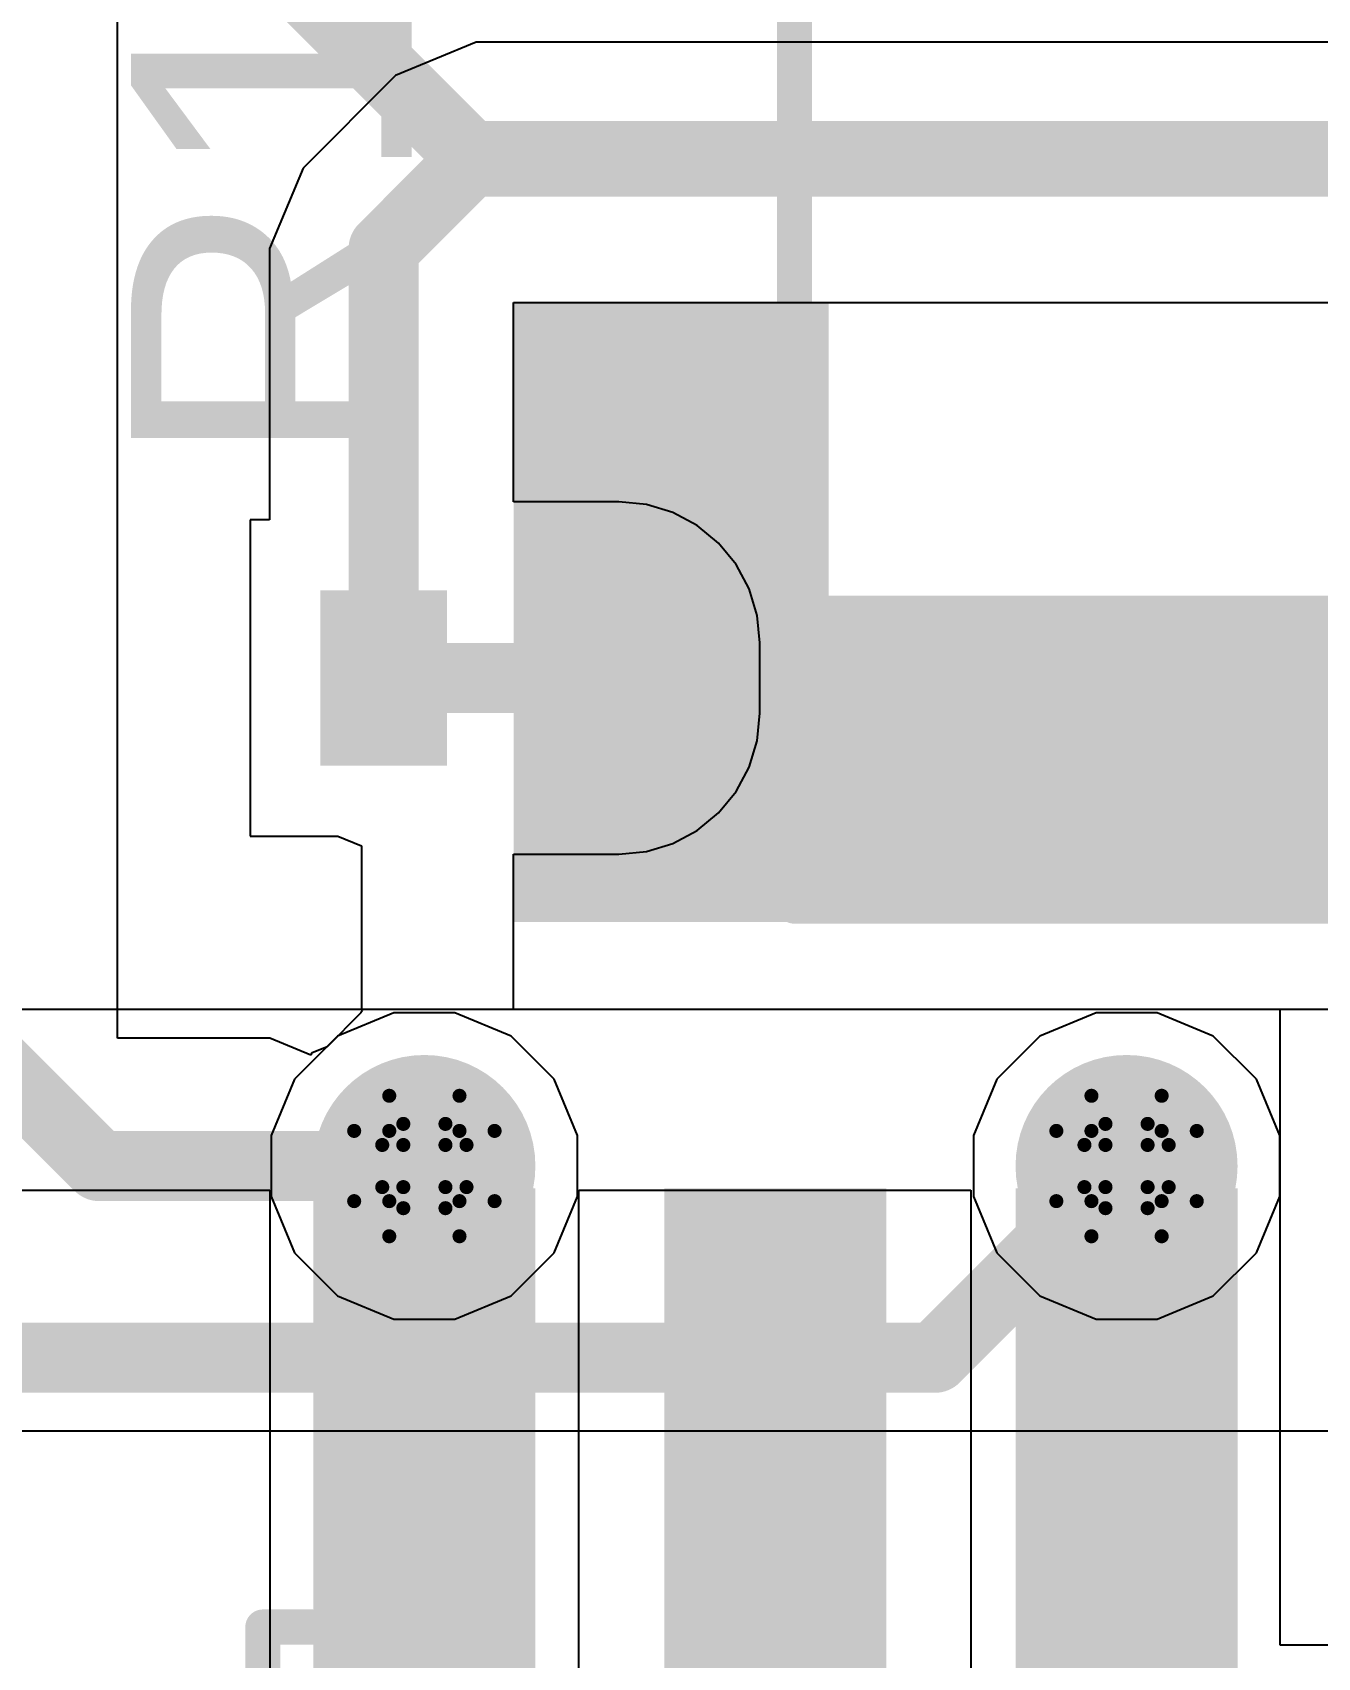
# Model space of a CAD drawing. Header units: inches. Extents: x -4 to 5258, y -4 to 5281.
# Drawn here: x 84.38 to 89.02, y 18.74 to 24.62 of the extents above; entities that cross this region are included whole.
import ezdxf

# ---------------------------------------------------------------- set-up
doc = ezdxf.new("R2010")
doc.units = ezdxf.units.IN
for name, color, linetype in [('Bottom Layer', 5, 'Continuous'), ('Bottom Solder', 6, 'Continuous'), ('Drill Drawing', 1, 'Continuous'), ('Layer 1', 16, 'Continuous'), ('Layer 2', 76, 'Continuous'), ('Top Layer', 1, 'Continuous'), ('Top Overlay', 2, 'Continuous'), ('Top Paste', 8, 'Continuous'), ('Top Solder', 216, 'Continuous'), ('Via Holes', 16, 'Continuous')]:
    doc.layers.add(name, color=color, linetype=linetype)
doc.styles.add('Arial', font='', dxfattribs={"height": 0.2})
doc.styles.get('Arial').set_extended_font_data('Arial')

# ---------------------------------------------------------------- blocks, each defined once
blk = doc.blocks.new('SOIC_8_16')
at = {"layer": 'Top Layer'}
for points in [[(-1.925, 0.935), (-1.925, 0.335), (-3.475, 0.335), (-3.475, 0.935)], [(-1.925, -0.335), (-1.925, -0.935), (-3.475, -0.935), (-3.475, -0.335)], [(-1.925, -1.605), (-1.925, -2.205), (-3.475, -2.205), (-3.475, -1.605)]]:
    blk.add_hatch(color=1, dxfattribs=at).paths.add_polyline_path(points)
at = {"layer": 'Top Paste'}
for points in [[(-1.925, 0.935), (-1.925, 0.335), (-3.475, 0.335), (-3.475, 0.935)], [(-1.925, -0.335), (-1.925, -0.935), (-3.475, -0.935), (-3.475, -0.335)], [(-1.925, -1.605), (-1.925, -2.205), (-3.475, -2.205), (-3.475, -1.605)]]:
    blk.add_hatch(color=8, dxfattribs=at).paths.add_polyline_path(points)
at = {"layer": 'Top Solder'}
for points in [[(-1.8234, 1.0366), (-1.8234, 0.2334), (-3.5766, 0.2334), (-3.5766, 1.0366)], [(-1.8234, -0.2334), (-1.8234, -1.0366), (-3.5766, -1.0366), (-3.5766, -0.2334)], [(-1.8234, -1.5034), (-1.8234, -2.3066), (-3.5766, -2.3066), (-3.5766, -1.5034)]]:
    blk.add_hatch(color=216, dxfattribs=at).paths.add_polyline_path(points)
at = {"layer": 'Top Overlay'}
for points in [[(-1.9906, -2.4892, 0.127, 0.127, 0), (-1.9906, -2.3114, 0.127, 0.127, 0)], [(1.9906, -2.4892, 0.127, 0.127, 0), (-1.9906, -2.4892, 0.127, 0.127, 0)]]:
    blk.add_lwpolyline(points, format="xyseb", dxfattribs=at)
for points in [[(-2.0223, -2.3114, 0.0635, 0.0635, 1), (-1.9588, -2.3114, 0.0635, 0.0635, 1)], [(-2.0223, -2.4892, 0.0635, 0.0635, 1), (-1.9588, -2.4892, 0.0635, 0.0635, 1)], [(-2.0223, -2.4892, 0.0635, 0.0635, 1), (-1.9588, -2.4892, 0.0635, 0.0635, 1)]]:
    blk.add_lwpolyline(points, format="xyseb", close=True, dxfattribs=at)
blk = doc.blocks.new('RES_2010_54')
at = {"layer": 'Top Layer'}
for points in [[(-2.8, 1.4), (-1.9, 1.4), (-1.9, -1.4), (-2.8, -1.4)], [(1.9, 1.4), (2.8, 1.4), (2.8, -1.4), (1.9, -1.4)]]:
    blk.add_hatch(color=1, dxfattribs=at).paths.add_polyline_path(points)
at = {"layer": 'Top Paste'}
for points in [[(-2.8, 1.4), (-1.9, 1.4), (-1.9, -1.4), (-2.8, -1.4)], [(1.9, 1.4), (2.8, 1.4), (2.8, -1.4), (1.9, -1.4)]]:
    blk.add_hatch(color=8, dxfattribs=at).paths.add_polyline_path(points)
at = {"layer": 'Top Solder'}
for points in [[(-2.9016, 1.5016), (-1.7984, 1.5016), (-1.7984, -1.5016), (-2.9016, -1.5016)], [(1.7984, 1.5016), (2.9016, 1.5016), (2.9016, -1.5016), (1.7984, -1.5016)]]:
    blk.add_hatch(color=216, dxfattribs=at).paths.add_polyline_path(points)
at = {"layer": 'Top Overlay'}
for points in [[(-2.921, -1.524, 0.127, 0.127, 0), (-2.921, 1.524, 0.127, 0.127, 0)], [(2.921, 1.524, 0.127, 0.127, 0), (-2.921, 1.524, 0.127, 0.127, 0)], [(2.921, -1.524, 0.127, 0.127, 0), (2.921, 1.524, 0.127, 0.127, 0)], [(2.921, -1.524, 0.127, 0.127, 0), (-2.921, -1.524, 0.127, 0.127, 0)]]:
    blk.add_lwpolyline(points, format="xyseb", dxfattribs=at)
for points in [[(-2.9527, 1.524, 0.0635, 0.0635, 1), (-2.8893, 1.524, 0.0635, 0.0635, 1)], [(-2.9527, 1.524, 0.0635, 0.0635, 1), (-2.8893, 1.524, 0.0635, 0.0635, 1)], [(2.8893, 1.524, 0.0635, 0.0635, 1), (2.9527, 1.524, 0.0635, 0.0635, 1)], [(2.8893, 1.524, 0.0635, 0.0635, 1), (2.9527, 1.524, 0.0635, 0.0635, 1)], [(-2.9527, -1.524, 0.0635, 0.0635, 1), (-2.8893, -1.524, 0.0635, 0.0635, 1)], [(-2.9527, -1.524, 0.0635, 0.0635, 1), (-2.8893, -1.524, 0.0635, 0.0635, 1)], [(2.8893, -1.524, 0.0635, 0.0635, 1), (2.9527, -1.524, 0.0635, 0.0635, 1)], [(2.8893, -1.524, 0.0635, 0.0635, 1), (2.9527, -1.524, 0.0635, 0.0635, 1)]]:
    blk.add_lwpolyline(points, format="xyseb", close=True, dxfattribs=at)
blk = doc.blocks.new('N___T___P___181')
at = {"layer": 'Top Layer'}
for points in [[(-0.6985, -0.3175), (-0.6985, 0.3175), (-0.2413, 0.3175), (-0.2413, -0.3175)], [(0.2413, -0.3175), (0.2413, 0.3175), (0.6985, 0.3175), (0.6985, -0.3175)], [(-0.3811, -0.127), (0.3809, -0.127), (0.3809, 0.127), (-0.3811, 0.127)]]:
    blk.add_hatch(color=1, dxfattribs=at).paths.add_polyline_path(points)
at = {"layer": 'Top Paste'}
for points in [[(-0.6985, -0.3175), (-0.6985, 0.3175), (-0.2413, 0.3175), (-0.2413, -0.3175)], [(0.2413, -0.3175), (0.2413, 0.3175), (0.6985, 0.3175), (0.6985, -0.3175)]]:
    blk.add_hatch(color=8, dxfattribs=at).paths.add_polyline_path(points)

msp = doc.modelspace()

# ---------------------------------------------------------------- hatches: boundary and pattern name
at = {"layer": 'Bottom Layer'}
h = msp.add_hatch(color=5, dxfattribs=at)
edge = h.paths.add_edge_path()
edge.add_arc((85.7941, 20.5174), 0.3, 0, 360)
h = msp.add_hatch(color=5, dxfattribs=at)
edge = h.paths.add_edge_path()
edge.add_arc((88.3341, 20.5174), 0.3, 0, 360)
at = {"layer": 'Bottom Solder'}
h = msp.add_hatch(color=6, dxfattribs=at)
edge = h.paths.add_edge_path()
edge.add_arc((85.7941, 20.5174), 0.4016, 0, 360)
h = msp.add_hatch(color=6, dxfattribs=at)
edge = h.paths.add_edge_path()
edge.add_arc((88.3341, 20.5174), 0.4016, 0, 360)
at = {"layer": 'Layer 1'}
h = msp.add_hatch(color=16, dxfattribs=at)
edge = h.paths.add_edge_path()
edge.add_arc((85.7941, 20.5174), 0.3, 0, 360)
h = msp.add_hatch(color=16, dxfattribs=at)
edge = h.paths.add_edge_path()
edge.add_arc((88.3341, 20.5174), 0.3, 0, 360)
at = {"layer": 'Layer 2'}
h = msp.add_hatch(color=76, dxfattribs=at)
edge = h.paths.add_edge_path()
edge.add_arc((85.7941, 20.5174), 0.3, 0, 360)
h = msp.add_hatch(color=76, dxfattribs=at)
edge = h.paths.add_edge_path()
edge.add_arc((88.3341, 20.5174), 0.3, 0, 360)
at = {"layer": 'Top Layer'}
msp.add_hatch(color=1, dxfattribs=at).paths.add_polyline_path([(86.1167, 21.3995), (87.2567, 21.3995), (87.2567, 23.64), (86.1167, 23.64)])
h = msp.add_hatch(color=1, dxfattribs=at)
edge = h.paths.add_edge_path()
edge.add_arc((85.7941, 20.5174), 0.3, 0, 360)
h = msp.add_hatch(color=1, dxfattribs=at)
edge = h.paths.add_edge_path()
edge.add_arc((88.3341, 20.5174), 0.3, 0, 360)
at = {"layer": 'Top Solder'}
h = msp.add_hatch(color=216, dxfattribs=at)
edge = h.paths.add_edge_path()
edge.add_arc((85.7941, 20.5174), 0.4016, 0, 360)
h = msp.add_hatch(color=216, dxfattribs=at)
edge = h.paths.add_edge_path()
edge.add_arc((88.3341, 20.5174), 0.4016, 0, 360)
at = {"layer": 'Via Holes'}
h = msp.add_hatch(color=7, dxfattribs=at)
edge = h.paths.add_edge_path()
edge.add_arc((85.7941, 20.5174), 0.15, 0, 360)
h = msp.add_hatch(color=7, dxfattribs=at)
edge = h.paths.add_edge_path()
edge.add_arc((88.3341, 20.5174), 0.15, 0, 360)

# ---------------------------------------------------------------- linework, layer by layer
at = {"layer": 'Bottom Layer'}
for p, q in [((105.1898, 21.0837), (50.8889, 21.0837)), ((51.1095, 19.5597), (106.4882, 19.5597))]:
    msp.add_line(p, q, dxfattribs=at)
at = {"layer": 'Drill Drawing'}
for points in [[(85.6671, 20.6444, 0.0508, 0.0508, 0), (85.6671, 20.7714, 0.0508, 0.0508, 0)], [(85.6671, 20.7714, 0.0508, 0.0508, 0), (85.9211, 20.7714, 0.0508, 0.0508, 0)], [(85.9211, 20.6444, 0.0508, 0.0508, 0), (85.9211, 20.7714, 0.0508, 0.0508, 0)], [(88.2071, 20.6444, 0.0508, 0.0508, 0), (88.2071, 20.7714, 0.0508, 0.0508, 0)], [(88.2071, 20.7714, 0.0508, 0.0508, 0), (88.4611, 20.7714, 0.0508, 0.0508, 0)], [(88.4611, 20.6444, 0.0508, 0.0508, 0), (88.4611, 20.7714, 0.0508, 0.0508, 0)], [(85.7179, 20.5936, 0.0508, 0.0508, 0), (85.7179, 20.6698, 0.0508, 0.0508, 0)], [(85.7179, 20.6698, 0.0508, 0.0508, 0), (85.8703, 20.6698, 0.0508, 0.0508, 0)], [(85.8703, 20.5936, 0.0508, 0.0508, 0), (85.8703, 20.6698, 0.0508, 0.0508, 0)], [(88.2579, 20.5936, 0.0508, 0.0508, 0), (88.2579, 20.6698, 0.0508, 0.0508, 0)], [(88.2579, 20.6698, 0.0508, 0.0508, 0), (88.4103, 20.6698, 0.0508, 0.0508, 0)], [(88.4103, 20.5936, 0.0508, 0.0508, 0), (88.4103, 20.6698, 0.0508, 0.0508, 0)], [(85.5401, 20.3904, 0.0508, 0.0508, 0), (85.5401, 20.6444, 0.0508, 0.0508, 0)], [(85.5401, 20.6444, 0.0508, 0.0508, 0), (85.6671, 20.6444, 0.0508, 0.0508, 0)], [(85.9211, 20.6444, 0.0508, 0.0508, 0), (86.0481, 20.6444, 0.0508, 0.0508, 0)], [(86.0481, 20.3904, 0.0508, 0.0508, 0), (86.0481, 20.6444, 0.0508, 0.0508, 0)], [(88.0801, 20.3904, 0.0508, 0.0508, 0), (88.0801, 20.6444, 0.0508, 0.0508, 0)], [(88.0801, 20.6444, 0.0508, 0.0508, 0), (88.2071, 20.6444, 0.0508, 0.0508, 0)], [(88.4611, 20.6444, 0.0508, 0.0508, 0), (88.5881, 20.6444, 0.0508, 0.0508, 0)], [(88.5881, 20.3904, 0.0508, 0.0508, 0), (88.5881, 20.6444, 0.0508, 0.0508, 0)], [(85.6417, 20.4412, 0.0508, 0.0508, 0), (85.6417, 20.5936, 0.0508, 0.0508, 0)], [(85.6417, 20.5936, 0.0508, 0.0508, 0), (85.7179, 20.5936, 0.0508, 0.0508, 0)], [(85.8703, 20.5936, 0.0508, 0.0508, 0), (85.9465, 20.5936, 0.0508, 0.0508, 0)], [(85.9465, 20.4412, 0.0508, 0.0508, 0), (85.9465, 20.5936, 0.0508, 0.0508, 0)], [(88.1817, 20.4412, 0.0508, 0.0508, 0), (88.1817, 20.5936, 0.0508, 0.0508, 0)], [(88.1817, 20.5936, 0.0508, 0.0508, 0), (88.2579, 20.5936, 0.0508, 0.0508, 0)], [(88.4103, 20.5936, 0.0508, 0.0508, 0), (88.4865, 20.5936, 0.0508, 0.0508, 0)], [(88.4865, 20.4412, 0.0508, 0.0508, 0), (88.4865, 20.5936, 0.0508, 0.0508, 0)], [(85.6417, 20.4412, 0.0508, 0.0508, 0), (85.7179, 20.4412, 0.0508, 0.0508, 0)], [(85.7179, 20.365, 0.0508, 0.0508, 0), (85.7179, 20.4412, 0.0508, 0.0508, 0)], [(85.8703, 20.4412, 0.0508, 0.0508, 0), (85.9465, 20.4412, 0.0508, 0.0508, 0)], [(85.8703, 20.365, 0.0508, 0.0508, 0), (85.8703, 20.4412, 0.0508, 0.0508, 0)], [(88.1817, 20.4412, 0.0508, 0.0508, 0), (88.2579, 20.4412, 0.0508, 0.0508, 0)], [(88.2579, 20.365, 0.0508, 0.0508, 0), (88.2579, 20.4412, 0.0508, 0.0508, 0)], [(88.4103, 20.4412, 0.0508, 0.0508, 0), (88.4865, 20.4412, 0.0508, 0.0508, 0)], [(88.4103, 20.365, 0.0508, 0.0508, 0), (88.4103, 20.4412, 0.0508, 0.0508, 0)], [(85.5401, 20.3904, 0.0508, 0.0508, 0), (85.6671, 20.3904, 0.0508, 0.0508, 0)], [(85.6671, 20.2634, 0.0508, 0.0508, 0), (85.6671, 20.3904, 0.0508, 0.0508, 0)], [(85.9211, 20.3904, 0.0508, 0.0508, 0), (86.0481, 20.3904, 0.0508, 0.0508, 0)], [(85.9211, 20.2634, 0.0508, 0.0508, 0), (85.9211, 20.3904, 0.0508, 0.0508, 0)], [(88.0801, 20.3904, 0.0508, 0.0508, 0), (88.2071, 20.3904, 0.0508, 0.0508, 0)], [(88.2071, 20.2634, 0.0508, 0.0508, 0), (88.2071, 20.3904, 0.0508, 0.0508, 0)], [(88.4611, 20.3904, 0.0508, 0.0508, 0), (88.5881, 20.3904, 0.0508, 0.0508, 0)], [(88.4611, 20.2634, 0.0508, 0.0508, 0), (88.4611, 20.3904, 0.0508, 0.0508, 0)], [(85.7179, 20.365, 0.0508, 0.0508, 0), (85.8703, 20.365, 0.0508, 0.0508, 0)], [(88.2579, 20.365, 0.0508, 0.0508, 0), (88.4103, 20.365, 0.0508, 0.0508, 0)], [(85.6671, 20.2634, 0.0508, 0.0508, 0), (85.9211, 20.2634, 0.0508, 0.0508, 0)], [(88.2071, 20.2634, 0.0508, 0.0508, 0), (88.4611, 20.2634, 0.0508, 0.0508, 0)]]:
    msp.add_lwpolyline(points, format="xyseb", dxfattribs=at)
for points in [[(85.6544, 20.7714, 0.0254, 0.0254, 1), (85.6798, 20.7714, 0.0254, 0.0254, 1)], [(85.6544, 20.7714, 0.0254, 0.0254, 1), (85.6798, 20.7714, 0.0254, 0.0254, 1)], [(85.9084, 20.7714, 0.0254, 0.0254, 1), (85.9338, 20.7714, 0.0254, 0.0254, 1)], [(85.9084, 20.7714, 0.0254, 0.0254, 1), (85.9338, 20.7714, 0.0254, 0.0254, 1)], [(88.1944, 20.7714, 0.0254, 0.0254, 1), (88.2198, 20.7714, 0.0254, 0.0254, 1)], [(88.1944, 20.7714, 0.0254, 0.0254, 1), (88.2198, 20.7714, 0.0254, 0.0254, 1)], [(88.4484, 20.7714, 0.0254, 0.0254, 1), (88.4738, 20.7714, 0.0254, 0.0254, 1)], [(88.4484, 20.7714, 0.0254, 0.0254, 1), (88.4738, 20.7714, 0.0254, 0.0254, 1)], [(85.7052, 20.6698, 0.0254, 0.0254, 1), (85.7306, 20.6698, 0.0254, 0.0254, 1)], [(85.7052, 20.6698, 0.0254, 0.0254, 1), (85.7306, 20.6698, 0.0254, 0.0254, 1)], [(85.8576, 20.6698, 0.0254, 0.0254, 1), (85.883, 20.6698, 0.0254, 0.0254, 1)], [(85.8576, 20.6698, 0.0254, 0.0254, 1), (85.883, 20.6698, 0.0254, 0.0254, 1)], [(88.2452, 20.6698, 0.0254, 0.0254, 1), (88.2706, 20.6698, 0.0254, 0.0254, 1)], [(88.2452, 20.6698, 0.0254, 0.0254, 1), (88.2706, 20.6698, 0.0254, 0.0254, 1)], [(88.3976, 20.6698, 0.0254, 0.0254, 1), (88.423, 20.6698, 0.0254, 0.0254, 1)], [(88.3976, 20.6698, 0.0254, 0.0254, 1), (88.423, 20.6698, 0.0254, 0.0254, 1)], [(85.5274, 20.6444, 0.0254, 0.0254, 1), (85.5528, 20.6444, 0.0254, 0.0254, 1)], [(85.5274, 20.6444, 0.0254, 0.0254, 1), (85.5528, 20.6444, 0.0254, 0.0254, 1)], [(85.6544, 20.6444, 0.0254, 0.0254, 1), (85.6798, 20.6444, 0.0254, 0.0254, 1)], [(85.6544, 20.6444, 0.0254, 0.0254, 1), (85.6798, 20.6444, 0.0254, 0.0254, 1)], [(85.9084, 20.6444, 0.0254, 0.0254, 1), (85.9338, 20.6444, 0.0254, 0.0254, 1)], [(85.9084, 20.6444, 0.0254, 0.0254, 1), (85.9338, 20.6444, 0.0254, 0.0254, 1)], [(86.0354, 20.6444, 0.0254, 0.0254, 1), (86.0608, 20.6444, 0.0254, 0.0254, 1)], [(86.0354, 20.6444, 0.0254, 0.0254, 1), (86.0608, 20.6444, 0.0254, 0.0254, 1)], [(88.0674, 20.6444, 0.0254, 0.0254, 1), (88.0928, 20.6444, 0.0254, 0.0254, 1)], [(88.0674, 20.6444, 0.0254, 0.0254, 1), (88.0928, 20.6444, 0.0254, 0.0254, 1)], [(88.1944, 20.6444, 0.0254, 0.0254, 1), (88.2198, 20.6444, 0.0254, 0.0254, 1)], [(88.1944, 20.6444, 0.0254, 0.0254, 1), (88.2198, 20.6444, 0.0254, 0.0254, 1)], [(88.4484, 20.6444, 0.0254, 0.0254, 1), (88.4738, 20.6444, 0.0254, 0.0254, 1)], [(88.4484, 20.6444, 0.0254, 0.0254, 1), (88.4738, 20.6444, 0.0254, 0.0254, 1)], [(88.5754, 20.6444, 0.0254, 0.0254, 1), (88.6008, 20.6444, 0.0254, 0.0254, 1)], [(88.5754, 20.6444, 0.0254, 0.0254, 1), (88.6008, 20.6444, 0.0254, 0.0254, 1)], [(85.629, 20.5936, 0.0254, 0.0254, 1), (85.6544, 20.5936, 0.0254, 0.0254, 1)], [(85.629, 20.5936, 0.0254, 0.0254, 1), (85.6544, 20.5936, 0.0254, 0.0254, 1)], [(85.7052, 20.5936, 0.0254, 0.0254, 1), (85.7306, 20.5936, 0.0254, 0.0254, 1)], [(85.7052, 20.5936, 0.0254, 0.0254, 1), (85.7306, 20.5936, 0.0254, 0.0254, 1)], [(85.8576, 20.5936, 0.0254, 0.0254, 1), (85.883, 20.5936, 0.0254, 0.0254, 1)], [(85.8576, 20.5936, 0.0254, 0.0254, 1), (85.883, 20.5936, 0.0254, 0.0254, 1)], [(85.9338, 20.5936, 0.0254, 0.0254, 1), (85.9592, 20.5936, 0.0254, 0.0254, 1)], [(85.9338, 20.5936, 0.0254, 0.0254, 1), (85.9592, 20.5936, 0.0254, 0.0254, 1)], [(88.169, 20.5936, 0.0254, 0.0254, 1), (88.1944, 20.5936, 0.0254, 0.0254, 1)], [(88.169, 20.5936, 0.0254, 0.0254, 1), (88.1944, 20.5936, 0.0254, 0.0254, 1)], [(88.2452, 20.5936, 0.0254, 0.0254, 1), (88.2706, 20.5936, 0.0254, 0.0254, 1)], [(88.2452, 20.5936, 0.0254, 0.0254, 1), (88.2706, 20.5936, 0.0254, 0.0254, 1)], [(88.3976, 20.5936, 0.0254, 0.0254, 1), (88.423, 20.5936, 0.0254, 0.0254, 1)], [(88.3976, 20.5936, 0.0254, 0.0254, 1), (88.423, 20.5936, 0.0254, 0.0254, 1)], [(88.4738, 20.5936, 0.0254, 0.0254, 1), (88.4992, 20.5936, 0.0254, 0.0254, 1)], [(88.4738, 20.5936, 0.0254, 0.0254, 1), (88.4992, 20.5936, 0.0254, 0.0254, 1)], [(85.629, 20.4412, 0.0254, 0.0254, 1), (85.6544, 20.4412, 0.0254, 0.0254, 1)], [(85.629, 20.4412, 0.0254, 0.0254, 1), (85.6544, 20.4412, 0.0254, 0.0254, 1)], [(85.7052, 20.4412, 0.0254, 0.0254, 1), (85.7306, 20.4412, 0.0254, 0.0254, 1)], [(85.7052, 20.4412, 0.0254, 0.0254, 1), (85.7306, 20.4412, 0.0254, 0.0254, 1)], [(85.8576, 20.4412, 0.0254, 0.0254, 1), (85.883, 20.4412, 0.0254, 0.0254, 1)], [(85.8576, 20.4412, 0.0254, 0.0254, 1), (85.883, 20.4412, 0.0254, 0.0254, 1)], [(85.9338, 20.4412, 0.0254, 0.0254, 1), (85.9592, 20.4412, 0.0254, 0.0254, 1)], [(85.9338, 20.4412, 0.0254, 0.0254, 1), (85.9592, 20.4412, 0.0254, 0.0254, 1)], [(88.169, 20.4412, 0.0254, 0.0254, 1), (88.1944, 20.4412, 0.0254, 0.0254, 1)], [(88.169, 20.4412, 0.0254, 0.0254, 1), (88.1944, 20.4412, 0.0254, 0.0254, 1)], [(88.2452, 20.4412, 0.0254, 0.0254, 1), (88.2706, 20.4412, 0.0254, 0.0254, 1)], [(88.2452, 20.4412, 0.0254, 0.0254, 1), (88.2706, 20.4412, 0.0254, 0.0254, 1)], [(88.3976, 20.4412, 0.0254, 0.0254, 1), (88.423, 20.4412, 0.0254, 0.0254, 1)], [(88.3976, 20.4412, 0.0254, 0.0254, 1), (88.423, 20.4412, 0.0254, 0.0254, 1)], [(88.4738, 20.4412, 0.0254, 0.0254, 1), (88.4992, 20.4412, 0.0254, 0.0254, 1)], [(88.4738, 20.4412, 0.0254, 0.0254, 1), (88.4992, 20.4412, 0.0254, 0.0254, 1)], [(85.5274, 20.3904, 0.0254, 0.0254, 1), (85.5528, 20.3904, 0.0254, 0.0254, 1)], [(85.5274, 20.3904, 0.0254, 0.0254, 1), (85.5528, 20.3904, 0.0254, 0.0254, 1)], [(85.6544, 20.3904, 0.0254, 0.0254, 1), (85.6798, 20.3904, 0.0254, 0.0254, 1)], [(85.6544, 20.3904, 0.0254, 0.0254, 1), (85.6798, 20.3904, 0.0254, 0.0254, 1)], [(85.9084, 20.3904, 0.0254, 0.0254, 1), (85.9338, 20.3904, 0.0254, 0.0254, 1)], [(85.9084, 20.3904, 0.0254, 0.0254, 1), (85.9338, 20.3904, 0.0254, 0.0254, 1)], [(86.0354, 20.3904, 0.0254, 0.0254, 1), (86.0608, 20.3904, 0.0254, 0.0254, 1)], [(86.0354, 20.3904, 0.0254, 0.0254, 1), (86.0608, 20.3904, 0.0254, 0.0254, 1)], [(88.0674, 20.3904, 0.0254, 0.0254, 1), (88.0928, 20.3904, 0.0254, 0.0254, 1)], [(88.0674, 20.3904, 0.0254, 0.0254, 1), (88.0928, 20.3904, 0.0254, 0.0254, 1)], [(88.1944, 20.3904, 0.0254, 0.0254, 1), (88.2198, 20.3904, 0.0254, 0.0254, 1)], [(88.1944, 20.3904, 0.0254, 0.0254, 1), (88.2198, 20.3904, 0.0254, 0.0254, 1)], [(88.4484, 20.3904, 0.0254, 0.0254, 1), (88.4738, 20.3904, 0.0254, 0.0254, 1)], [(88.4484, 20.3904, 0.0254, 0.0254, 1), (88.4738, 20.3904, 0.0254, 0.0254, 1)], [(88.5754, 20.3904, 0.0254, 0.0254, 1), (88.6008, 20.3904, 0.0254, 0.0254, 1)], [(88.5754, 20.3904, 0.0254, 0.0254, 1), (88.6008, 20.3904, 0.0254, 0.0254, 1)], [(85.7052, 20.365, 0.0254, 0.0254, 1), (85.7306, 20.365, 0.0254, 0.0254, 1)], [(85.7052, 20.365, 0.0254, 0.0254, 1), (85.7306, 20.365, 0.0254, 0.0254, 1)], [(85.8576, 20.365, 0.0254, 0.0254, 1), (85.883, 20.365, 0.0254, 0.0254, 1)], [(85.8576, 20.365, 0.0254, 0.0254, 1), (85.883, 20.365, 0.0254, 0.0254, 1)], [(88.2452, 20.365, 0.0254, 0.0254, 1), (88.2706, 20.365, 0.0254, 0.0254, 1)], [(88.2452, 20.365, 0.0254, 0.0254, 1), (88.2706, 20.365, 0.0254, 0.0254, 1)], [(88.3976, 20.365, 0.0254, 0.0254, 1), (88.423, 20.365, 0.0254, 0.0254, 1)], [(88.3976, 20.365, 0.0254, 0.0254, 1), (88.423, 20.365, 0.0254, 0.0254, 1)], [(85.6544, 20.2634, 0.0254, 0.0254, 1), (85.6798, 20.2634, 0.0254, 0.0254, 1)], [(85.6544, 20.2634, 0.0254, 0.0254, 1), (85.6798, 20.2634, 0.0254, 0.0254, 1)], [(85.9084, 20.2634, 0.0254, 0.0254, 1), (85.9338, 20.2634, 0.0254, 0.0254, 1)], [(85.9084, 20.2634, 0.0254, 0.0254, 1), (85.9338, 20.2634, 0.0254, 0.0254, 1)], [(88.1944, 20.2634, 0.0254, 0.0254, 1), (88.2198, 20.2634, 0.0254, 0.0254, 1)], [(88.1944, 20.2634, 0.0254, 0.0254, 1), (88.2198, 20.2634, 0.0254, 0.0254, 1)], [(88.4484, 20.2634, 0.0254, 0.0254, 1), (88.4738, 20.2634, 0.0254, 0.0254, 1)], [(88.4484, 20.2634, 0.0254, 0.0254, 1), (88.4738, 20.2634, 0.0254, 0.0254, 1)]]:
    msp.add_lwpolyline(points, format="xyseb", close=True, dxfattribs=at)
at = {"layer": 'Layer 1'}
for p, q in [((85.6839, 21.0714), (85.4803, 20.9871)), ((85.9043, 21.0714), (85.6839, 21.0714)), ((86.1079, 20.9871), (85.9043, 21.0714)), ((88.2239, 21.0714), (88.0203, 20.9871)), ((88.4443, 21.0714), (88.2239, 21.0714)), ((88.6479, 20.9871), (88.4443, 21.0714)), ((85.4803, 20.9871), (85.3245, 20.8312)), ((86.2638, 20.8312), (86.1079, 20.9871)), ((88.0203, 20.9871), (87.8645, 20.8312)), ((88.8038, 20.8312), (88.6479, 20.9871)), ((85.3245, 20.8312), (85.2401, 20.6276)), ((86.3481, 20.6276), (86.2638, 20.8312)), ((87.8645, 20.8312), (87.7801, 20.6276)), ((88.8881, 20.6276), (88.8038, 20.8312)), ((85.2401, 20.6276), (85.2401, 20.4072)), ((86.3481, 20.4072), (86.3481, 20.6276)), ((87.7801, 20.6276), (87.7801, 20.4072)), ((88.8881, 20.4072), (88.8881, 20.6276)), ((85.2401, 20.4072), (85.3245, 20.2036)), ((86.2638, 20.2036), (86.3481, 20.4072)), ((87.7801, 20.4072), (87.8645, 20.2036)), ((88.8038, 20.2036), (88.8881, 20.4072)), ((85.3245, 20.2036), (85.4803, 20.0478)), ((86.1079, 20.0478), (86.2638, 20.2036)), ((87.8645, 20.2036), (88.0203, 20.0478)), ((88.6479, 20.0478), (88.8038, 20.2036)), ((85.4803, 20.0478), (85.6839, 19.9634)), ((85.9043, 19.9634), (86.1079, 20.0478)), ((88.0203, 20.0478), (88.2239, 19.9634)), ((88.4443, 19.9634), (88.6479, 20.0478)), ((85.6839, 19.9634), (85.9043, 19.9634)), ((88.2239, 19.9634), (88.4443, 19.9634))]:
    msp.add_line(p, q, dxfattribs=at)
at = {"layer": 'Layer 2'}
for points in [[(85.1348, 24.9965, 0.254, 0.254, 0), (85.9817, 24.1496, 0.254, 0.254, 0)], [(85.9817, 24.1496, 0.254, 0.254, 0), (92.8646, 24.1496, 0.254, 0.254, 0)], [(83.9046, 21.231, 0.254, 0.254, 0), (84.6183, 20.5174, 0.254, 0.254, 0)], [(84.6183, 20.5174, 0.254, 0.254, 0), (85.7941, 20.5174, 0.254, 0.254, 0)], [(87.641, 19.8243, 0.254, 0.254, 0), (88.3341, 20.5174, 0.254, 0.254, 0)], [(84.2366, 19.8243, 0.254, 0.254, 0), (87.641, 19.8243, 0.254, 0.254, 0)]]:
    msp.add_lwpolyline(points, format="xyseb", dxfattribs=at)
for points in [[(85.9182, 24.1496, 0.127, 0.127, 1), (86.0452, 24.1496, 0.127, 0.127, 1)], [(85.9182, 24.1496, 0.127, 0.127, 1), (86.0452, 24.1496, 0.127, 0.127, 1)], [(84.5548, 20.5174, 0.127, 0.127, 1), (84.6818, 20.5174, 0.127, 0.127, 1)], [(84.5548, 20.5174, 0.127, 0.127, 1), (84.6818, 20.5174, 0.127, 0.127, 1)], [(85.7306, 20.5174, 0.127, 0.127, 1), (85.8576, 20.5174, 0.127, 0.127, 1)], [(88.2706, 20.5174, 0.127, 0.127, 1), (88.3976, 20.5174, 0.127, 0.127, 1)], [(87.5775, 19.8243, 0.127, 0.127, 1), (87.7045, 19.8243, 0.127, 0.127, 1)], [(87.5775, 19.8243, 0.127, 0.127, 1), (87.7045, 19.8243, 0.127, 0.127, 1)]]:
    msp.add_lwpolyline(points, format="xyseb", close=True, dxfattribs=at)
at = {"layer": 'Top Layer'}
for p, q in [((84.6834, 20.98), (84.6834, 26.2592)), ((85.9809, 24.5814), (85.6893, 24.4606)), ((92.9455, 24.5814), (85.9809, 24.5814)), ((85.6893, 24.4606), (85.3552, 24.1265)), ((85.3552, 24.1265), (85.2344, 23.8349)), ((85.2344, 23.8349), (85.2344, 22.8537)), ((86.1167, 22.9197), (86.1167, 23.64)), ((86.1167, 23.64), (93.3198, 23.64)), ((86.4976, 22.9197), (86.1167, 22.9197)), ((86.5972, 22.9099), (86.4976, 22.9197)), ((86.693, 22.8808), (86.5972, 22.9099)), ((86.7812, 22.8337), (86.693, 22.8808)), ((85.2344, 22.8537), (85.1642, 22.8537)), ((85.1642, 22.8537), (85.1642, 21.7107)), ((86.8586, 22.7702), (86.7812, 22.8337)), ((86.9221, 22.6928), (86.8586, 22.7702)), ((86.9692, 22.6046), (86.9221, 22.6928)), ((86.9983, 22.5088), (86.9692, 22.6046)), ((87.0081, 22.4092), (86.9983, 22.5088)), ((87.0081, 22.1552), (87.0081, 22.4092)), ((86.9983, 22.0556), (87.0081, 22.1552)), ((86.9692, 21.9599), (86.9983, 22.0556)), ((86.9221, 21.8716), (86.9692, 21.9599)), ((86.8586, 21.7943), (86.9221, 21.8716)), ((86.7812, 21.7308), (86.8586, 21.7943)), ((85.1642, 21.7107), (85.4813, 21.7107)), ((85.4813, 21.7107), (85.5669, 21.6753)), ((86.693, 21.6836), (86.7812, 21.7308)), ((85.5669, 21.6753), (85.5669, 21.0837)), ((86.1167, 21.0837), (86.1167, 21.6448)), ((86.1167, 21.6448), (86.4976, 21.6448)), ((86.4976, 21.6448), (86.5972, 21.6546)), ((86.5972, 21.6546), (86.693, 21.6836)), ((85.5646, 21.0714), (85.4422, 20.949)), ((85.5691, 21.0782), (85.5646, 21.0714)), ((85.5669, 21.0837), (85.5691, 21.0782)), ((88.8899, 21.0837), (86.1167, 21.0837)), ((88.8899, 18.7848), (88.8899, 21.0837)), ((85.2351, 20.98), (84.6834, 20.98)), ((85.383, 20.9187), (85.2351, 20.98)), ((85.3859, 20.9257), (85.383, 20.9187)), ((85.4422, 20.949), (85.3859, 20.9257)), ((84.1336, 20.4301), (85.2351, 20.4301)), ((85.2351, 20.4301), (85.2351, 18.5308)), ((86.3532, 18.5308), (86.3532, 20.4301)), ((86.3532, 20.4301), (87.7713, 20.4301)), ((87.7713, 20.4301), (87.7713, 18.2669)), ((90.7916, 18.7848), (88.8899, 18.7848))]:
    msp.add_line(p, q, dxfattribs=at)
for points in [[(85.6468, 23.8349, 0.254, 0.254, 0), (85.9809, 24.169, 0.254, 0.254, 0)], [(85.9809, 24.169, 0.254, 0.254, 0), (93.1163, 24.169, 0.254, 0.254, 0)], [(85.6468, 22.2822, 0.254, 0.254, 0), (85.6468, 23.8349, 0.254, 0.254, 0)], [(85.7941, 19.5598, 0.5588, 0.5588, 0), (85.7941, 20.5174, 0.5588, 0.5588, 0)], [(88.3341, 19.5598, 0.5588, 0.5588, 0), (88.3341, 20.5174, 0.5588, 0.5588, 0)]]:
    msp.add_lwpolyline(points, format="xyseb", dxfattribs=at)
for points in [[(85.9174, 24.169, 0.127, 0.127, 1), (86.0444, 24.169, 0.127, 0.127, 1)], [(85.9174, 24.169, 0.127, 0.127, 1), (86.0444, 24.169, 0.127, 0.127, 1)], [(85.5833, 23.8349, 0.127, 0.127, 1), (85.7103, 23.8349, 0.127, 0.127, 1)], [(85.5833, 23.8349, 0.127, 0.127, 1), (85.7103, 23.8349, 0.127, 0.127, 1)], [(85.5833, 22.2822, 0.127, 0.127, 1), (85.7103, 22.2822, 0.127, 0.127, 1)], [(85.6544, 20.5174, 0.2794, 0.2794, 1), (85.9338, 20.5174, 0.2794, 0.2794, 1)], [(88.1944, 20.5174, 0.2794, 0.2794, 1), (88.4738, 20.5174, 0.2794, 0.2794, 1)], [(85.6544, 19.5598, 0.2794, 0.2794, 1), (85.9338, 19.5598, 0.2794, 0.2794, 1)], [(88.1944, 19.5598, 0.2794, 0.2794, 1), (88.4738, 19.5598, 0.2794, 0.2794, 1)]]:
    msp.add_lwpolyline(points, format="xyseb", close=True, dxfattribs=at)

# ---------------------------------------------------------------- block references
at = {"rotation": 270}
for name, p in [('RES_2010_54', (88.6567, 24.3782)), ('SOIC_8_16', (87.6991, 16.8598))]:
    msp.add_blockref(name, p, dxfattribs=at)
msp.add_blockref('N___T___P___181', (86.1167, 22.2822))

# ---------------------------------------------------------------- texts
at = {"layer": 'Top Overlay', "style": 'Arial'}
msp.add_text('R114', height=1.016, rotation=90, dxfattribs=at).set_placement((85.7486, 23.0335))

doc.saveas('drawing.dxf')
